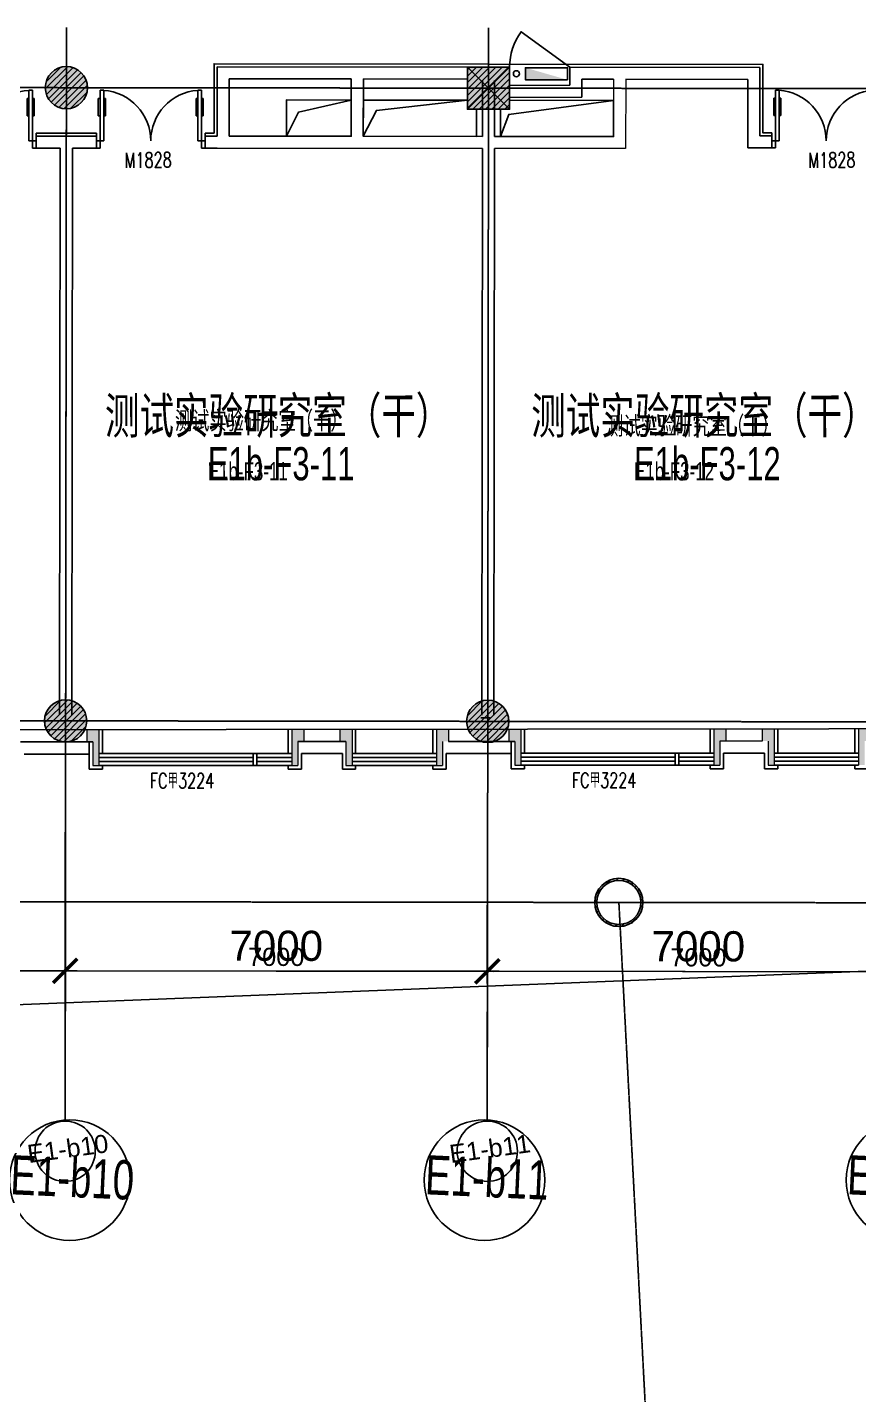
# Model space of a CAD drawing. Header units: millimetres. Extents: x -174040 to 151923, y -227569 to 142020.
# Drawn here: x -101694 to -87908, y 17702 to 40376 of the extents above; entities that cross this region are included whole.
import ezdxf
from ezdxf.enums import TextEntityAlignment as Align

# ---------------------------------------------------------------- set-up
doc = ezdxf.new("R2010")
doc.units = ezdxf.units.MM
doc.header["$LTSCALE"] = 5
doc.linetypes.add('E-RG-1F$0$$0$DOTE', pattern=[2.42, 2, -0.2, 0.02, -0.2])
doc.linetypes.add('XRE2$0$HIDDEN', pattern=[0.375, 0.25, -0.125])
for name, color, linetype in [('00外装饰面', 21, 'Continuous'), ('A—墙体', 7, 'Continuous'), ('A—文字索引', 40, 'Continuous'), ('A—设备管丼、主管符号', 50, 'Continuous'), ('A—轴线、尺寸', 1, 'Continuous'), ('A—门窗', 135, 'Continuous'), ('E-COLS-F3$0$0S-COLS-HATCH', 8, 'Continuous'), ('E-COLS-F3$0$0S-COLS-HATCH-I', 8, 'Continuous'), ('E-COLS-F3$0$0S-COLS-LINE', 4, 'Continuous'), ('E-RG-2F-300xp$0$E-RG-1F$0$A-DIMS-100', 1, 'Continuous'), ('E1-RI-3F$0$A-HATH', 9, 'Continuous'), ('E1-RI-3F$0$A-STUCCO', 152, 'Continuous'), ('E1-RI-3F$0$A-SYMB-DOOR', 4, 'Continuous'), ('I—平面—文字', 40, 'Continuous'), ('I—平面—文字（放大1：100）', 40, 'XRE2$0$HIDDEN'), ('I—平面—消防设施', 10, 'Continuous'), ('I—平面—装饰面层线', 192, 'Continuous'), ('I—平面—门', 22, 'Continuous'), ('I—平面—门编号', 22, 'Continuous'), ('轴线100', 1, 'Continuous')]:
    doc.layers.add(name, color=color, linetype=linetype)
doc.layers.add('E1-RI-3F$0$A-WALL', color=7, linetype='Continuous', lineweight=5)
doc.layers.add('E1-RI-3F$0$AUDIT_D_131110141545-10', color=7, linetype='Continuous', lineweight=5)
doc.styles.add('ARIAL', font='arial.ttf')
doc.styles.add('E1-RI-3F$0$ECADI-TXT', font='simplex.shx', dxfattribs={"bigfont": 'hztxt.shx'})
doc.styles.add('XD2008', font='SIMYOU.TTF', dxfattribs={"width": 0.7})
doc.dimstyles.new('200', dxfattribs={"dimscale": 200, "dimtxt": 2.5, "dimasz": 2, "dimexe": 1, "dimexo": 1, "dimgap": 0.8, "dimtad": 1, "dimdec": 0, "dimdsep": 46, "dimtxsty": 'ARIAL', "dimblk1": 'ARCHTICK', "dimblk2": 'ARCHTICK', "dimsah": 1, "dimcen": -0.9, "dimdle": 1, "dimclrd": 256, "dimclre": 256, "dimclrt": 40, "dimaunit": 1, "dimadec": 0, "dimazin": 0, "dimtfac": 0.35, "dimtdec": 0, "dimtix": 1, "dimtmove": 2, "dimatfit": 3, "dimldrblk": 'ARCHTICK', "dimfxl": 0, "dimtvp": 0.8, "dimtolj": 1, "dimtzin": 0, "dimarcsym": 0})
doc.dimstyles.new('副本 100', dxfattribs={"dimscale": 100, "dimtxt": 2.5, "dimasz": 2, "dimexe": 1, "dimexo": 1, "dimgap": 0.8, "dimtad": 1, "dimdec": 0, "dimdsep": 46, "dimtxsty": 'ARIAL', "dimblk1": 'ARCHTICK', "dimblk2": 'ARCHTICK', "dimsah": 1, "dimcen": -0.9, "dimdle": 1, "dimclrd": 256, "dimclre": 256, "dimclrt": 40, "dimaunit": 1, "dimadec": 0, "dimazin": 0, "dimtfac": 0.35, "dimtdec": 0, "dimtix": 1, "dimtmove": 2, "dimatfit": 3, "dimldrblk": 'ARCHTICK', "dimfxl": 0, "dimtvp": 0.8, "dimtolj": 1, "dimtzin": 0, "dimarcsym": 0})
pattern_1 = [(45, (0, 0), (-53.0330086, 53.0330086), [])]

# ---------------------------------------------------------------- blocks, each defined once
blk = doc.blocks.new('_ArchTick')
at = {"color": 0, "linetype": 'ByBlock', "const_width": 0.15}
blk.add_lwpolyline([(-0.5, -0.5), (0.5, 0.5)], dxfattribs=at)
blk = doc.blocks.new('*D171')
at = {"layer": 'A—轴线、尺寸', "linetype": 'ByBlock', "lineweight": -2}
for p, q in [((-108064, 26939), (-108067, 24539)), ((-101064, 26931), (-101067, 24531)), ((-108267, 24739), (-100867, 24730))]:
    blk.add_line(p, q, dxfattribs=at)
at = {"layer": 'Defpoints', "color": 0, "linetype": 'ByBlock'}
for p in [(-108064, 27139), (-101064, 27131), (-101067, 24731)]:
    blk.add_point(p, dxfattribs=at)
at = {"layer": 'A—轴线、尺寸', "linetype": 'ByBlock', "lineweight": -2, "xscale": 400, "yscale": 400, "zscale": 400}
for p, rotation in [((-108067, 24739), 179.9322288728459), ((-101067, 24731), 359.9322288728459)]:
    blk.add_blockref('_ArchTick', p, dxfattribs=dict(at, rotation=rotation))
at = {"layer": 'A—轴线、尺寸', "color": 40, "linetype": 'ByBlock', "insert": (-104566, 25150), "char_height": 500, "attachment_point": 5, "rotation": 359.9322, "style": 'ARIAL'}
blk.add_mtext('\\A1;7000', dxfattribs=at)
blk = doc.blocks.new('*D199')
at = {"layer": 'A—轴线、尺寸', "linetype": 'ByBlock', "lineweight": -2}
for p, q in [((-101064, 26931), (-101067, 24531)), ((-94064, 26923), (-94067, 24522)), ((-101267, 24731), (-93867, 24722))]:
    blk.add_line(p, q, dxfattribs=at)
at = {"layer": 'Defpoints', "color": 0, "linetype": 'ByBlock'}
for p in [(-101064, 27131), (-94064, 27123), (-94067, 24722)]:
    blk.add_point(p, dxfattribs=at)
at = {"layer": 'A—轴线、尺寸', "linetype": 'ByBlock', "lineweight": -2, "xscale": 400, "yscale": 400, "zscale": 400}
for p, rotation in [((-101067, 24731), 179.9322288728459), ((-94067, 24722), 359.9322288728459)]:
    blk.add_blockref('_ArchTick', p, dxfattribs=dict(at, rotation=rotation))
at = {"layer": 'A—轴线、尺寸', "color": 40, "linetype": 'ByBlock', "insert": (-97566, 25142), "char_height": 500, "attachment_point": 5, "rotation": 359.9322, "style": 'ARIAL'}
blk.add_mtext('\\A1;7000', dxfattribs=at)
blk = doc.blocks.new('*D200')
at = {"layer": 'A—轴线、尺寸', "linetype": 'ByBlock', "lineweight": -2}
for p, q in [((-94064, 26923), (-94067, 24522)), ((-87064, 26914), (-87067, 24514)), ((-94267, 24723), (-86867, 24714))]:
    blk.add_line(p, q, dxfattribs=at)
at = {"layer": 'Defpoints', "color": 0, "linetype": 'ByBlock'}
for p in [(-94064, 27123), (-87064, 27114), (-87067, 24714)]:
    blk.add_point(p, dxfattribs=at)
at = {"layer": 'A—轴线、尺寸', "linetype": 'ByBlock', "lineweight": -2, "xscale": 400, "yscale": 400, "zscale": 400}
for p, rotation in [((-94067, 24722), 179.9322288728459), ((-87067, 24714), 359.9322288728459)]:
    blk.add_blockref('_ArchTick', p, dxfattribs=dict(at, rotation=rotation))
at = {"layer": 'A—轴线、尺寸', "color": 40, "linetype": 'ByBlock', "insert": (-90566, 25134), "char_height": 500, "attachment_point": 5, "rotation": 359.9322, "style": 'ARIAL'}
blk.add_mtext('\\A1;7000', dxfattribs=at)
blk = doc.blocks.new('E1-RI-3F$0$$DORLIB2D$00000011')
for p, q in [((-0.483, 0.396), (-0.483, 0.235)), ((-0.483, 0.396), (-0.467, 0.396)), ((-0.467, 0.471), (-0.467, -0.062)), ((-0.467, 0.471), (-0.433, 0.471)), ((-0.433, 0.471), (-0.433, 0.004)), ((-0.417, 0.396), (-0.433, 0.396)), ((-0.417, 0.396), (-0.417, 0.235)), ((0.417, 0.396), (0.417, 0.235)), ((0.417, 0.396), (0.433, 0.396)), ((0.433, 0.471), (0.433, 0.004)), ((0.467, 0.471), (0.433, 0.471)), ((0.467, 0.471), (0.467, -0.062)), ((0.483, 0.396), (0.467, 0.396)), ((0.483, 0.396), (0.483, 0.235)), ((-0.483, 0.235), (-0.467, 0.235)), ((-0.417, 0.235), (-0.433, 0.235)), ((0.417, 0.235), (0.433, 0.235)), ((0.483, 0.235), (0.467, 0.235)), ((-0.5, 0.004), (-0.433, 0.004)), ((-0.5, 0.004), (-0.5, -0.062)), ((0.5, 0.004), (0.433, 0.004)), ((0.5, 0.004), (0.5, -0.062)), ((-0.5, -0.062), (-0.467, -0.062)), ((0.5, -0.062), (0.467, -0.062))]:
    blk.add_line(p, q)
for centre, start, end in [((-0.467, 0.004), 0, 85.904), ((0.467, 0.004), 94.096, 180)]:
    blk.add_arc(centre, 0.467, start, end)
blk = doc.blocks.new('XRE3')
at = {"layer": 'E-COLS-F3$0$0S-COLS-HATCH'}
h = blk.add_hatch(color=18, dxfattribs=at)
edge = h.paths.add_edge_path()
edge.add_arc((11742732, -6169843), 350, 0, 360)
blk.add_hatch(color=18, dxfattribs=at).paths.add_polyline_path([(11749383, -6169501), (11750083, -6169502), (11750082, -6170202), (11749382, -6170201)])
h = blk.add_hatch(color=18, dxfattribs=at)
edge = h.paths.add_edge_path()
edge.add_arc((11742720, -6180343), 350, 0, 360)
h = blk.add_hatch(color=18, dxfattribs=at)
edge = h.paths.add_edge_path()
edge.add_arc((11749720, -6180351), 350, 0, 360)
h = blk.add_hatch(color=18, dxfattribs=at)
edge = h.paths.add_edge_path()
edge.add_arc((11751894, -6183354), 400, 0, 360)
edge = h.paths.add_edge_path(flags=17)
edge.add_arc((11751894, -6183354), 365, 0, 360)
at = {"layer": 'E-COLS-F3$0$0S-COLS-HATCH-I'}
h = blk.add_hatch(dxfattribs=at)
h.set_pattern_fill('ANSI31', color=256, scale=600, style=0)
h.set_pattern_definition(pattern_1)
edge = h.paths.add_edge_path()
edge.add_arc((11742732, -6169843), 350, 0, 360)
h = blk.add_hatch(dxfattribs=at)
h.set_pattern_fill('ANSI31', color=256, scale=600, style=0)
h.set_pattern_definition(pattern_1)
h.paths.add_polyline_path([(11749383, -6169501), (11750083, -6169502), (11750082, -6170202), (11749382, -6170201)])
h = blk.add_hatch(dxfattribs=at)
h.set_pattern_fill('ANSI31', color=256, scale=600, style=0)
h.set_pattern_definition(pattern_1)
edge = h.paths.add_edge_path()
edge.add_arc((11742720, -6180343), 350, 0, 360)
h = blk.add_hatch(dxfattribs=at)
h.set_pattern_fill('ANSI31', color=256, scale=600, style=0)
h.set_pattern_definition(pattern_1)
edge = h.paths.add_edge_path()
edge.add_arc((11749720, -6180351), 350, 0, 360)
h = blk.add_hatch(dxfattribs=at)
h.set_pattern_fill('ANSI31', color=256, scale=600, style=0)
h.set_pattern_definition(pattern_1)
edge = h.paths.add_edge_path()
edge.add_arc((11751894, -6183354), 400, 0, 360)
edge = h.paths.add_edge_path(flags=17)
edge.add_arc((11751894, -6183354), 365, 0, 360)
at = {"layer": 'Defpoints'}
for p, q in [((11749382, -6170201), (11750083, -6169502)), ((11749383, -6169501), (11750082, -6170202))]:
    blk.add_line(p, q, dxfattribs=at)
at = {"layer": 'E-COLS-F3$0$0S-COLS-LINE', "color": 255}
blk.add_lwpolyline([(11749383, -6169501), (11750083, -6169502), (11750082, -6170202), (11749382, -6170201)], close=True, dxfattribs=at)
for centre, radius in [((11742732, -6169843), 350), ((11742720, -6180343), 350), ((11749720, -6180351), 350), ((11751894, -6183354), 400), ((11751894, -6183354), 365)]:
    blk.add_circle(centre, radius, dxfattribs=at)
blk = doc.blocks.new('E1-RI-3F$0$ECADI-TAG-DOOR')
blk = doc.blocks.new('E1-RI-3F$0$XFX-BX')
blk.add_lwpolyline([(0, 0), (0, 200), (700, 200), (700, 0)], close=True)
blk.add_solid([(0, 0), (0, 0), (700, 0), (700, 200)])
blk = doc.blocks.new('*D440')
at = {"layer": 'Defpoints', "color": 0, "linetype": 'ByBlock'}
for p in [(-228581, 27659), (-221581, 27651), (-221584, 25251)]:
    blk.add_point(p, dxfattribs=at)
at = {"layer": '轴线100', "linetype": 'ByBlock', "lineweight": -2}
for p, q in [((-228582, 27559), (-228584, 25159)), ((-221582, 27551), (-221584, 25151)), ((-228684, 25259), (-221484, 25251))]:
    blk.add_line(p, q, dxfattribs=at)
at = {"layer": '轴线100', "linetype": 'ByBlock', "lineweight": -2, "xscale": 200, "yscale": 200, "zscale": 200}
for p, rotation in [((-228584, 25259), 179.932228872484), ((-221584, 25251), 359.932228872484)]:
    blk.add_blockref('_ArchTick', p, dxfattribs=dict(at, rotation=rotation))
at = {"layer": '轴线100', "color": 40, "linetype": 'ByBlock', "insert": (-225084, 25488), "char_height": 300, "attachment_point": 5, "rotation": 359.9322, "style": 'ARIAL'}
blk.add_mtext('\\A1;7000', dxfattribs=at)
blk = doc.blocks.new('*D470')
at = {"layer": 'Defpoints', "color": 0, "linetype": 'ByBlock'}
for p in [(-221581, 27651), (-214581, 27643), (-214584, 25243)]:
    blk.add_point(p, dxfattribs=at)
at = {"layer": '轴线100', "linetype": 'ByBlock', "lineweight": -2}
for p, q in [((-221582, 27551), (-221584, 25151)), ((-214582, 27543), (-214584, 25143)), ((-221684, 25251), (-214484, 25242))]:
    blk.add_line(p, q, dxfattribs=at)
at = {"layer": '轴线100', "linetype": 'ByBlock', "lineweight": -2, "xscale": 200, "yscale": 200, "zscale": 200}
for p, rotation in [((-221584, 25251), 179.932228872484), ((-214584, 25243), 359.932228872484)]:
    blk.add_blockref('_ArchTick', p, dxfattribs=dict(at, rotation=rotation))
at = {"layer": '轴线100', "color": 40, "linetype": 'ByBlock', "insert": (-218084, 25480), "char_height": 300, "attachment_point": 5, "rotation": 359.9322, "style": 'ARIAL'}
blk.add_mtext('\\A1;7000', dxfattribs=at)
blk = doc.blocks.new('*D471')
at = {"layer": 'Defpoints', "color": 0, "linetype": 'ByBlock'}
for p in [(-214581, 27643), (-207581, 27635), (-207584, 25234)]:
    blk.add_point(p, dxfattribs=at)
at = {"layer": '轴线100', "linetype": 'ByBlock', "lineweight": -2}
for p, q in [((-214582, 27543), (-214584, 25143)), ((-207582, 27535), (-207584, 25134)), ((-214684, 25243), (-207484, 25234))]:
    blk.add_line(p, q, dxfattribs=at)
at = {"layer": '轴线100', "linetype": 'ByBlock', "lineweight": -2, "xscale": 200, "yscale": 200, "zscale": 200}
for p, rotation in [((-214584, 25243), 179.932228872484), ((-207584, 25234), 359.932228872484)]:
    blk.add_blockref('_ArchTick', p, dxfattribs=dict(at, rotation=rotation))
at = {"layer": '轴线100', "color": 40, "linetype": 'ByBlock', "insert": (-211084, 25472), "char_height": 300, "attachment_point": 5, "rotation": 359.9322, "style": 'ARIAL'}
blk.add_mtext('\\A1;7000', dxfattribs=at)
blk = doc.blocks.new('A$C1C9D1350')
at = {"layer": '轴线100', "linetype": 'E-RG-1F$0$$0$DOTE'}
for p, q in [((-221562.5, 40896), (-221582.5, 23995.6)), ((-214562.5, 40887.7), (-214582.5, 23987.4)), ((-229758.9, 39905.7), (-185451.6, 39853.3)), ((-229771.3, 29405.7), (-185491.4, 29353.3)), ((-185495, 26353.3), (-244759.4, 26423.4)), ((-210830.2, -3571.2), (-212401.6, 26385.2))]:
    blk.add_line(p, q, dxfattribs=at)
at = {"layer": '轴线100', "linetype": 'ByBlock'}
for p, q in [((-221579.7, 26396), (-221584, 22759.1)), ((-214579.6, 26387.7), (-214583.9, 22759.1))]:
    blk.add_line(p, q, dxfattribs=at)
for centre in [(-221584, 22259.1), (-214583.9, 22259.1)]:
    blk.add_circle(centre, 500, dxfattribs=at)
at = {"layer": '轴线100', "color": 40, "style": 'ARIAL'}
for s, p in [('E1-b10', (-221540.5, 22303.1)), ('E1-b11', (-214540.4, 22303.1))]:
    blk.add_text(s, height=300, rotation=7.78334, dxfattribs=at).set_placement(p, align=Align.MIDDLE_CENTER)
at = {"layer": '轴线100', "linetype": 'ByBlock'}
for base, p1, p2, picture, middle in [((-221584.3, 25250.8), (-228581.4, 27659.5), (-221581.4, 27651.2), '*D440', (-225084, 25488.1)), ((-214584.3, 25242.5), (-221581.4, 27651.2), (-214581.4, 27642.9), '*D470', (-218084, 25479.8)), ((-207584.3, 25234.3), (-214581.4, 27642.9), (-207581.4, 27634.6), '*D471', (-211084, 25471.6))]:
    dim = blk.add_linear_dim(base=base, p1=p1, p2=p2, angle=359.93223, dimstyle='副本 100', override={"dimtxt": 3}, dxfattribs=at)
    dim.commit()
    dim.dimension.update_dxf_attribs({"geometry": picture, "text_midpoint": middle})

msp = doc.modelspace()

# ---------------------------------------------------------------- hatches: boundary and pattern name
at = {"layer": 'E1-RI-3F$0$A-HATH'}
h = msp.add_hatch(color=251, dxfattribs=at)
h.paths.add_polyline_path([(-100709.7, 28728), (-100509.7, 28728.2), (-100509.7, 28134.3), (-100609.7, 28134.3), (-100609.7, 28528.1), (-100709.7, 28528)])
h.paths.add_polyline_path([(-97309.7, 28732), (-97109.7, 28732.3), (-97109.7, 28532), (-97209.7, 28531.9), (-97209.7, 28134.3), (-97309.7, 28134.3)])
h = msp.add_hatch(color=251, dxfattribs=at)
h.paths.add_polyline_path([(-96509.7, 28732.4), (-96309.7, 28732.6), (-96309.7, 28134.3), (-96409.7, 28134.3), (-96409.7, 28532.5), (-96509.7, 28532.4)])
h.paths.add_polyline_path([(-94909.5, 28734.3), (-94709.7, 28734.5), (-94709.7, 28534.5), (-94809.7, 28534.4), (-94809.7, 28134.3), (-94908.8, 28134.3)])
h = msp.add_hatch(color=251, dxfattribs=at)
h.paths.add_polyline_path([(-93709.7, 28735.8), (-93509.7, 28736), (-93509.7, 28142.1), (-93609.7, 28142.1), (-93609.7, 28535.9), (-93709.7, 28535.8)])
h.paths.add_polyline_path([(-90309.7, 28739.8), (-90109.7, 28740.1), (-90109.7, 28539.8), (-90209.7, 28539.7), (-90209.7, 28142.1), (-90309.7, 28142.1)])
h = msp.add_hatch(color=251, dxfattribs=at)
h.paths.add_polyline_path([(-89509.7, 28740.2), (-89309.7, 28740.4), (-89309.7, 28142.1), (-89409.7, 28142.1), (-89409.7, 28540.3), (-89509.7, 28540.2)])
h.paths.add_polyline_path([(-87909.5, 28742.1), (-87709.7, 28742.3), (-87709.7, 28542.3), (-87809.7, 28542.2), (-87809.7, 28142.1), (-87908.8, 28142.1)])

# ---------------------------------------------------------------- linework, layer by layer
at = {"layer": '00外装饰面', "linetype": 'ByBlock', "ltscale": 5}
for p, q in [((-100449.7, 28732), (-100449.7, 28334.3)), ((-97369.7, 28731.7), (-97369.7, 28334.3)), ((-96249.7, 28732.7), (-96249.7, 28332.7)), ((-94969.7, 28734.2), (-94969.7, 28334.2)), ((-93449.7, 28739.8), (-93449.7, 28342.1)), ((-90369.7, 28739.5), (-90369.7, 28342.1)), ((-89249.7, 28740.5), (-89249.7, 28340.5)), ((-87969.7, 28742), (-87969.7, 28342)), ((-100669.7, 28527.8), (-100669.7, 28074.3)), ((-93669.7, 28535.6), (-93669.7, 28082.1)), ((-100668.6, 28325.4), (-101748.8, 28324.2)), ((-100449.7, 28134.3), (-100449.7, 28074.3)), ((-97369.7, 28134.3), (-97369.7, 28074.3)), ((-96469.7, 28332.8), (-97149.7, 28332)), ((-97149.7, 28332), (-97149.7, 28074.3)), ((-96469.7, 28332.8), (-96469.7, 28074.3)), ((-96249.7, 28132.7), (-96249.7, 28074.3)), ((-94969.7, 28134.2), (-94969.7, 28074.3)), ((-94749.7, 28334.4), (-94749.7, 28074.3)), ((-93669.5, 28333.2), (-94749.7, 28332)), ((-93449.7, 28142.1), (-93449.7, 28082.1)), ((-90369.7, 28142.1), (-90369.7, 28082.1)), ((-89469.7, 28340.6), (-90149.7, 28339.8)), ((-90149.7, 28339.8), (-90149.7, 28082.1)), ((-89469.7, 28340.6), (-89469.7, 28082.1)), ((-89249.7, 28140.5), (-89249.7, 28082.1)), ((-87969.7, 28142), (-87969.7, 28082.1)), ((-100669.7, 28074.3), (-100449.7, 28074.3)), ((-97369.7, 28074.3), (-97149.7, 28074.3)), ((-96469.7, 28074.3), (-96249.7, 28074.3)), ((-94969.7, 28074.3), (-94749.7, 28074.3)), ((-93669.7, 28082.1), (-93449.7, 28082.1)), ((-90369.7, 28082.1), (-90149.7, 28082.1)), ((-89469.7, 28082.1), (-89249.7, 28082.1)), ((-87969.7, 28082.1), (-87749.7, 28082.1))]:
    msp.add_line(p, q, dxfattribs=at)
at = {"layer": 'A—墙体'}
for p, q in [((-98545.9, 39722.9), (-98547.3, 38572.9)), ((-98545.9, 39722.9), (-93695.7, 39717.2)), ((-94046, 39717.6), (-93695.7, 39717.2)), ((-92696.1, 39416), (-92695.9, 39716)), ((-92695.9, 39716), (-89545.9, 39712.2)), ((-89545.9, 39712.2), (-89547.3, 38575.9)), ((-98346.2, 39522.7), (-98347.3, 38572.7)), ((-98346.2, 39522.7), (-96321.2, 39520.3)), ((-96321.2, 39520.3), (-96322.3, 38570.3)), ((-96121.2, 39520), (-96122.3, 38570)), ((-96121.2, 39520), (-94396, 39518)), ((-94146.2, 39492.7), (-94147.3, 38567.7)), ((-93946.2, 39492.5), (-93947.3, 38567.5)), ((-92496.2, 39215.7), (-92496, 39515.7)), ((-92496, 39515.7), (-91971.2, 39515.1)), ((-91771.2, 39514.9), (-89746.2, 39512.5)), ((-89746.2, 39512.5), (-89747.5, 38375.9)), ((-101047.4, 38572.9), (-101547.4, 38572.9)), ((-101547.4, 38572.9), (-101547.4, 38372.9)), ((-100547.4, 38572.9), (-101047.4, 38572.9)), ((-100547.4, 38372.9), (-100547.4, 38572.9)), ((-98547.3, 38572.9), (-98747.4, 38572.9)), ((-98747.4, 38372.9), (-98747.4, 38572.9)), ((-98347.3, 38572.7), (-96322.3, 38570.3)), ((-96122.3, 38570), (-94147.3, 38567.7)), ((-91972.3, 38565.1), (-93947.3, 38567.5)), ((-89346.9, 38575.9), (-89547.3, 38575.9)), ((-89346.9, 38375.9), (-89346.9, 38575.9)), ((-101547.4, 38372.9), (-101147.5, 38372.9)), ((-101147.5, 38372.9), (-101158.6, 28976)), ((-100947.5, 38372.9), (-100958.6, 28975.7)), ((-100947.5, 38372.9), (-100547.4, 38372.9)), ((-98747.4, 38372.9), (-98547.5, 38372.9)), ((-98547.5, 38372.9), (-94147.5, 38367.7)), ((-94147.5, 38367.7), (-94158.7, 28967.7)), ((-93947.5, 38367.5), (-93958.7, 28967.5)), ((-89747.5, 38375.9), (-89346.9, 38375.9)), ((-94172.2, 28923.1), (-94019.8, 28923.1))]:
    msp.add_line(p, q, dxfattribs=at)
for points in [[(-108396.8, 38384.5), (-108396.8, 28719.2), (-73408.9, 28758.2)], [(-101808.8, 28526.4), (-100609.7, 28528.1)], [(-97209.7, 28531.9), (-96409.7, 28532.7)], [(-94709.7, 28534.2), (-93609.7, 28535.9)]]:
    msp.add_lwpolyline(points, dxfattribs=at)
at = {"layer": 'A—设备管丼、主管符号'}
for points in [[(-97397.3, 38571.5), (-96322.3, 38570.3), (-96321.6, 39170.3), (-97396.6, 39171.5), (-97397.3, 38571.5)], [(-97397.3, 38571.5), (-97196.6, 38971.3), (-96321.6, 39170.3)], [(-94246.7, 39017.8), (-94247.3, 38567.8), (-96122.3, 38570), (-96121.6, 39170), (-94396.5, 39168), (-94396.7, 39018), (-94246.7, 39017.8)], [(-96122.3, 38570), (-95906, 38998.2), (-94396.5, 39168)], [(-93846.7, 39017.4), (-93847.3, 38567.3), (-91972.2, 38565.4), (-91971.6, 39165.1), (-93696.6, 39167.2), (-93696.7, 39017.2), (-93846.7, 39017.4)], [(-93847.3, 38567.3), (-93711.7, 38931), (-91971.6, 39165.1)], [(-73373.8, 12600.8), (-78961.7, 25072.2), (-135204.1, 22850.1)]]:
    msp.add_lwpolyline(points, dxfattribs=at)
at = {"layer": 'A—轴线、尺寸', "linetype": 'E-RG-1F$0$$0$DOTE'}
for p, q in [((-101045.2, 40375.9), (-101065.2, 23475.5)), ((-94045.1, 40367.6), (-94065.1, 23467.2))]:
    msp.add_line(p, q, dxfattribs=at)
at = {"layer": 'A—轴线、尺寸', "linetype": 'ByBlock'}
for p, q in [((-101062.3, 25875.9), (-101066.6, 22238.9)), ((-94062.3, 25867.6), (-94066.6, 22238.9))]:
    msp.add_line(p, q, dxfattribs=at)
for centre in [(-100990.4, 21259.8), (-94113.5, 21259.8), (-87113.5, 21259.8)]:
    msp.add_circle(centre, 1000, dxfattribs=at)
at = {"layer": 'A—门窗'}
for p, q in [((-90309.7, 28342.1), (-93509.7, 28342.1)), ((-90949.7, 28342.1), (-90949.7, 28142.1)), ((-90889.7, 28342.1), (-90889.7, 28142.1)), ((-87908.1, 28342.1), (-89309.7, 28340.4)), ((-97309.7, 28334.3), (-100509.7, 28334.3)), ((-97949.7, 28267.6), (-100509.7, 28267.6)), ((-97949.7, 28200.9), (-100509.7, 28200.9)), ((-97309.7, 28134.3), (-100509.7, 28134.3)), ((-97949.7, 28334.3), (-97949.7, 28134.3)), ((-97889.7, 28334.3), (-97889.7, 28134.3)), ((-97309.7, 28267.6), (-97889.7, 28267.6)), ((-97309.7, 28200.9), (-97889.7, 28200.9)), ((-94908.1, 28334.3), (-96309.7, 28332.6)), ((-94908, 28267.5), (-96309.7, 28265.8)), ((-94907.9, 28200.7), (-96309.7, 28199)), ((-94907.9, 28134.3), (-96309.7, 28132.6)), ((-90949.7, 28275.4), (-93509.7, 28275.4)), ((-90949.7, 28208.7), (-93509.7, 28208.7)), ((-90309.7, 28142.1), (-93509.7, 28142.1)), ((-90309.7, 28275.4), (-90889.7, 28275.4)), ((-90309.7, 28208.7), (-90889.7, 28208.7)), ((-87908, 28275.3), (-89309.7, 28273.6)), ((-87907.9, 28208.5), (-89309.7, 28206.9)), ((-87907.9, 28142.1), (-89309.7, 28140.4))]:
    msp.add_line(p, q, dxfattribs=at)
at = {"layer": 'E-RG-2F-300xp$0$E-RG-1F$0$A-DIMS-100', "ltscale": 3}
for p, q in [((-101062.3, 25875.9), (-101066.6, 22238.9)), ((-94062.3, 25867.6), (-94066.6, 22238.9))]:
    msp.add_line(p, q, dxfattribs=at)
at = {"layer": 'E1-RI-3F$0$A-STUCCO'}
msp.add_line((-94809.7, 28734.4), (-94809.7, 28734.4), dxfattribs=at)
at = {"layer": 'E1-RI-3F$0$A-WALL'}
for p, q in [((-100709.7, 28727.8), (-100709.7, 28528)), ((-100509.7, 28728), (-100509.7, 28134.3)), ((-97309.7, 28732), (-97309.7, 28134.3)), ((-97209.7, 28732), (-97209.7, 28731.9)), ((-97109.7, 28732), (-97109.7, 28532)), ((-96509.7, 28732.4), (-96509.7, 28532.4)), ((-96409.7, 28732.4), (-96409.7, 28732.5)), ((-96309.7, 28732.7), (-96309.7, 28134.3)), ((-94909.5, 28734.3), (-94908.8, 28134.3)), ((-94709.7, 28734.4), (-94709.7, 28534.5)), ((-93709.7, 28735.6), (-93709.7, 28535.8)), ((-93509.7, 28735.8), (-93509.7, 28142.1)), ((-90309.7, 28739.8), (-90309.7, 28142.1)), ((-90209.7, 28739.8), (-90209.7, 28739.7)), ((-90109.7, 28739.8), (-90109.7, 28539.8)), ((-89509.7, 28740.2), (-89509.7, 28540.2)), ((-89409.7, 28740.2), (-89409.7, 28740.3)), ((-89309.7, 28740.5), (-89309.7, 28142.1)), ((-87909.5, 28742.1), (-87908.8, 28142.1)), ((-100609.7, 28528.1), (-100609.7, 28134.3)), ((-96509.7, 28532.7), (-97209.7, 28531.9)), ((-97209.7, 28531.9), (-97209.7, 28134.3)), ((-96409.7, 28532.5), (-96409.7, 28134.3)), ((-94809.7, 28535), (-94809.7, 28134.3)), ((-93609.7, 28535.9), (-93609.7, 28142.1)), ((-89509.7, 28540.5), (-90209.7, 28539.7)), ((-90209.7, 28539.7), (-90209.7, 28142.1)), ((-89409.7, 28540.3), (-89409.7, 28142.1)), ((-100609.7, 28134.3), (-100509.7, 28134.3)), ((-97309.7, 28134.3), (-97209.7, 28134.3)), ((-96409.7, 28134.3), (-96309.7, 28134.3)), ((-94907.9, 28134.3), (-94809.7, 28134.3)), ((-93609.7, 28142.1), (-93509.7, 28142.1)), ((-90309.7, 28142.1), (-90209.7, 28142.1)), ((-89409.7, 28142.1), (-89309.7, 28142.1))]:
    msp.add_line(p, q, dxfattribs=at)
at = {"layer": 'E1-RI-3F$0$AUDIT_D_131110141545-10'}
for p, q in [((-93695.7, 39717.2), (-93696.1, 39417.2)), ((-91971.2, 39515.1), (-91972.3, 38565.1)), ((-91771.2, 39514.9), (-91772.5, 38364.9)), ((-93696.1, 39417.2), (-92696.1, 39416)), ((-93696.3, 39217.2), (-92496.2, 39215.7)), ((-91772.5, 38364.9), (-93947.5, 38367.5))]:
    msp.add_line(p, q, dxfattribs=at)
at = {"layer": 'I—平面—消防设施'}
msp.add_line((-93743.3, 39717.2), (-93695.8, 39717.2), dxfattribs=at)
msp.add_circle((-93584.3, 39606.2), 50, dxfattribs=at)
at = {"layer": 'I—平面—装饰面层线'}
for p, q in [((-101547.4, 38572.9), (-101547.4, 38622.9)), ((-100547.4, 38572.9), (-100547.4, 38622.9)), ((-98747.4, 38572.9), (-98747.4, 38622.9)), ((-89346.9, 38575.9), (-89346.8, 38628))]:
    msp.add_line(p, q, dxfattribs=at)
for points in [[(-89346.8, 38628), (-89497.2, 38628.2), (-89495.9, 39762.2), (-98595.9, 39773), (-98597.2, 38622.9), (-98747.4, 38622.9)], [(-100547.4, 38622.9), (-101547.4, 38622.9)]]:
    msp.add_lwpolyline(points, dxfattribs=at)
at = {"layer": 'I—平面—门'}
msp.add_lwpolyline([(-92695.9, 39716), (-93506.3, 40301.8, 0.1574672), (-93695.9, 39717.2)], format="xyb", dxfattribs=at)

# ---------------------------------------------------------------- block references
at = {"layer": 'A—门窗'}
msp.add_blockref('XRE3', (-11843778.7, 6209218.7), dxfattribs=at)
at = {"layer": 'I—平面—消防设施', "xscale": -1, "rotation": 359.9394070668384}
msp.add_blockref('E1-RI-3F$0$XFX-BX', (-92734.4, 39505.3), dxfattribs=at)
at = {"layer": 'I—平面—门', "yscale": 1800}
for p, xscale, zscale in [((-102447.4, 38485.3), -1800, 1800), ((-99647.4, 38485.3), 1800, -1800), ((-88446.9, 38488.3), -1800, 1800)]:
    msp.add_blockref('E1-RI-3F$0$$DORLIB2D$00000011', p, dxfattribs=dict(at, xscale=xscale, zscale=zscale))
at = {"layer": 'I—平面—门编号'}
ref = msp.add_blockref('E1-RI-3F$0$ECADI-TAG-DOOR', (-99056.3, 37332.8), dxfattribs=dict(at, xscale=100.0000000022703, yscale=100.0000000022703, zscale=100.0000000022703, rotation=0.9368056070696433))
ref.add_attrib('门窗主编号1', 'M1828', dxfattribs={"layer": 'E1-RI-3F$0$A-SYMB-DOOR', "height": 250, "rotation": 0.93681, "style": 'E1-RI-3F$0$ECADI-TXT', "width": 0.7}).set_placement((-99298.1, 38057.3), align=Align.RIGHT)
ref = msp.add_blockref('E1-RI-3F$0$ECADI-TAG-DOOR', (-87718.3, 37332.8), dxfattribs=dict(at, xscale=100.0000000022703, yscale=100.0000000022703, zscale=100.0000000022703, rotation=0.9368056070696433))
ref.add_attrib('门窗主编号1', 'M1828', dxfattribs={"layer": 'E1-RI-3F$0$A-SYMB-DOOR', "height": 250, "rotation": 0.93681, "style": 'E1-RI-3F$0$ECADI-TXT', "width": 0.7}).set_placement((-87960.1, 38057.3), align=Align.RIGHT)
ref = msp.add_blockref('E1-RI-3F$0$ECADI-TAG-DOOR', (-98363.7, 27028.5), dxfattribs=dict(at, xscale=100.0000000022703, yscale=100.0000000022703, zscale=100.0000000022703))
ref.add_attrib('门窗主编号1', 'FC甲3224', dxfattribs={"layer": 'E1-RI-3F$0$A-SYMB-DOOR', "height": 250, "rotation": 0, "style": 'E1-RI-3F$0$ECADI-TXT', "width": 0.7}).set_placement((-98593.7, 27756.9), align=Align.RIGHT)
ref = msp.add_blockref('E1-RI-3F$0$ECADI-TAG-DOOR', (-91363.7, 27036.7), dxfattribs=dict(at, xscale=100.0000000022703, yscale=100.0000000022703, zscale=100.0000000022703))
ref.add_attrib('门窗主编号1', 'FC甲3224', dxfattribs={"layer": 'E1-RI-3F$0$A-SYMB-DOOR', "height": 250, "rotation": 0, "style": 'E1-RI-3F$0$ECADI-TXT', "width": 0.7}).set_placement((-91593.6, 27765.2), align=Align.RIGHT)
at = {"layer": '轴线100'}
msp.add_blockref('A$C1C9D1350', (120517.4, -520.6), dxfattribs=at)

# ---------------------------------------------------------------- texts
at = {"layer": 'A—文字索引', "style": 'ARIAL', "width": 0.7}
for s, p in [('E1-b10', (-100946.9, 21303.8)), ('E1-b11', (-94070, 21303.8)), ('E1-b12', (-87070, 21303.8))]:
    msp.add_text(s, height=650, rotation=357.3948, dxfattribs=at).set_placement(p, align=Align.MIDDLE_CENTER)
at = {"layer": 'I—平面—文字', "linetype": 'ByBlock', "style": 'XD2008', "width": 0.7}
for s, height, rotation, p in [('测试实验研究室（干）', 600, 0.07156, (-100406.5, 33635.3, 0)), ('测试实验研究室（干）', 600, 0.07156, (-93337.8, 33635.3, 0)), ('E1b-F3-11', 550, 0.02763, (-98701.3, 32864.3)), ('E1b-F3-12', 550, 0.02763, (-91632.6, 32864.3))]:
    msp.add_text(s, height=height, rotation=rotation, dxfattribs=at).set_placement(p)
at = {"layer": 'I—平面—文字（放大1：100）', "linetype": 'ByBlock', "style": 'XD2008', "width": 0.7}
for s, p in [('测试实验研究室（干）', (-99246.5, 33705.2, 0)), ('测试实验研究室（干）', (-92096.2, 33621.2, 0)), ('E1b-F3-11', (-98701.3, 32864.3)), ('E1b-F3-12', (-91632.6, 32864.3))]:
    msp.add_text(s, height=300, rotation=0.07156, dxfattribs=at).set_placement(p)

# ---------------------------------------------------------------- dimensions: what is measured, and where the dimension line sits
at = {"layer": 'A—轴线、尺寸', "linetype": 'ByBlock'}
for base, p1, p2, picture, middle in [((-101066.9, 24730.7), (-108064.1, 27139.3), (-101064.1, 27131), '*D171', (-104566.4, 25150.1)), ((-94066.9, 24722.4), (-101064.1, 27131), (-94064.1, 27122.8), '*D199', (-97566.4, 25141.8)), ((-87066.9, 24714.1), (-94064.1, 27122.8), (-87064.1, 27114.5), '*D200', (-90566.4, 25133.5))]:
    dim = msp.add_linear_dim(base=base, p1=p1, p2=p2, angle=359.93223, dimstyle='200', dxfattribs=at)
    dim.commit()
    dim.dimension.update_dxf_attribs({"geometry": picture, "text_midpoint": middle})

doc.saveas('drawing.dxf')
